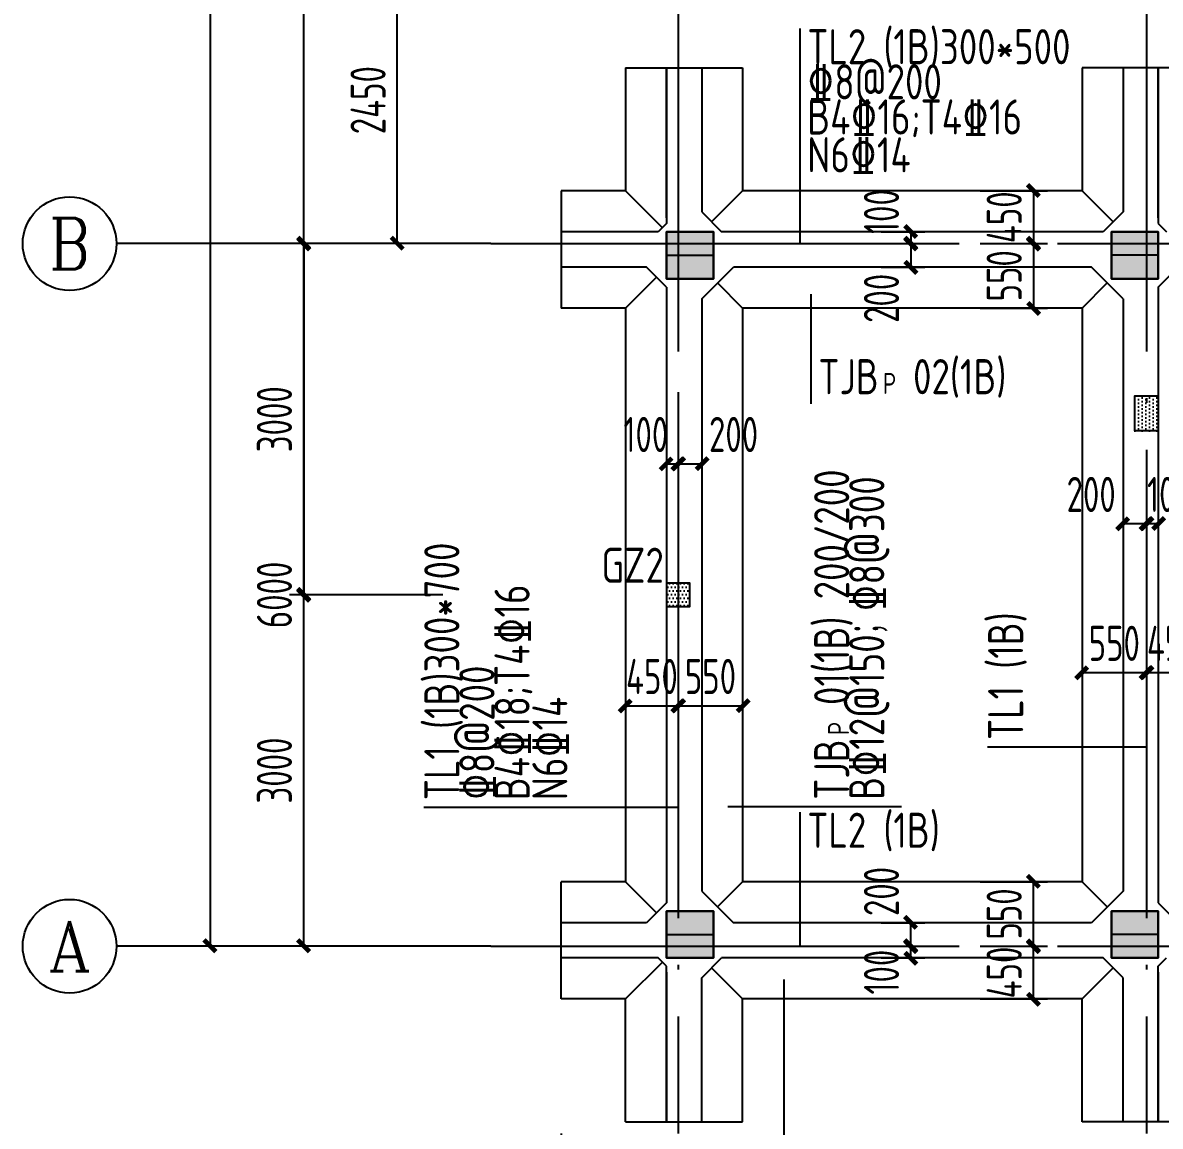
# Model space of a CAD drawing. Extents: x -14785 to 4269, y -25586 to -12228.
# Drawn here: x -13548 to -13450.9, y -25317.4 to -25223.2 of the extents above; entities that cross this region are included whole.
import ezdxf
from ezdxf.enums import TextEntityAlignment as Align

# ---------------------------------------------------------------- set-up
doc = ezdxf.new("R2010")
doc.units = 0
doc.header["$LTSCALE"] = 2000
doc.header["$MEASUREMENT"] = 0
doc.linetypes.add('DOTE', pattern=[2.42, 2, -0.2, 0.02, -0.2])
doc.layers.get('0').update_dxf_attribs({"linetype": 'CONTINUOUS'})
doc.layers.get('DEFPOINTS').update_dxf_attribs({"linetype": 'CONTINUOUS'})
for name, color, linetype in [('1500', 4, 'CONTINUOUS'), ('1502', 2, 'CONTINUOUS'), ('708', 2, 'CONTINUOUS'), ('AXIS', 75, 'CONTINUOUS'), ('AXIS_TEXT', 7, 'CONTINUOUS'), ('dim', 7, 'CONTINUOUS'), ('DOTE', 1, 'DOTE'), ('WALL', 2, 'CONTINUOUS'), ('WINDOW', 4, 'CONTINUOUS'), ('构造柱', 6, 'CONTINUOUS')]:
    doc.layers.add(name, color=color, linetype=linetype)
doc.styles.add('_TCH_AXIS', font='COMPLEX', dxfattribs={"bigfont": 'GBCBIG'})
doc.styles.add('COMPLEX', font='COMPLEX')
doc.styles.add('GBHZ', font='gbenor.shx', dxfattribs={"width": 0.8, "bigfont": 'gbcbig.shx'})
doc.dimstyles.new('Y100', dxfattribs={"dimscale": 0, "dimtxt": 3, "dimasz": 0.01, "dimexe": 1.2, "dimexo": 2, "dimgap": 1, "dimtad": 1, "dimdec": 0, "dimlfac": 100, "dimzin": 0, "dimdsep": 46, "dimtxsty": 'GBHZ', "dimblk": 'DX', "dimcen": 0.09, "dimdle": 1, "dimclrd": 7, "dimclre": 7, "dimclrt": 7, "dimadec": 0, "dimazin": 0, "dimtfac": 1, "dimtdec": 0, "dimtix": 1, "dimtmove": 2, "dimatfit": 3, "dimldrblk": 'DX', "dimfxl": 0, "dimtolj": 1, "dimtzin": 0, "dimarcsym": 0})

# ---------------------------------------------------------------- blocks, each defined once
blk = doc.blocks.new('_AXISO')
blk.add_circle((0, 0), 0.5)
at = {"layer": 'AXIS_TEXT', "style": 'COMPLEX', "width": 1.041667}
blk.add_attdef('A', text='', height=0.56, dxfattribs=at).set_placement((-0.25, -0.28), (0.25, -0.28), align=Align.FIT)
blk = doc.blocks.new('DX')
at = {"color": 0, "linetype": 'ByBlock', "const_width": 40}
blk.add_lwpolyline([(-53.8, -51.2), (46.2, 48.8)], dxfattribs=at)
blk = doc.blocks.new('*D70')
at = {"layer": 'DEFPOINTS', "color": 0, "ltscale": 0.0005, "transparency": 16777216}
for p in [(-13524.027, -25242.07), (-13508.027, -25242.07), (-13508.027, -25302.07)]:
    blk.add_point(p, dxfattribs=at)
at = {"layer": 'dim', "color": 7, "lineweight": -2, "ltscale": 0.0005, "transparency": 16777216}
for p, q in [((-13510.027, -25242.07), (-13525.227, -25242.07)), ((-13524.027, -25302.06), (-13524.027, -25242.08)), ((-13510.027, -25302.07), (-13525.227, -25302.07))]:
    blk.add_line(p, q, dxfattribs=at)
at = {"layer": 'dim', "color": 7, "lineweight": -2, "ltscale": 0.0005, "transparency": 16777216, "xscale": 0.01, "yscale": 0.01, "zscale": 0.01}
for p, rotation in [((-13524.027, -25242.07), 90), ((-13524.027, -25302.07), 270)]:
    blk.add_blockref('DX', p, dxfattribs=dict(at, rotation=rotation))
at = {"layer": 'dim', "color": 7, "ltscale": 0.0005, "transparency": 16777216, "insert": (-13526.527, -25272.07), "char_height": 3, "attachment_point": 5, "rotation": 90, "style": 'GBHZ'}
blk.add_mtext('\\A1;6000', dxfattribs=at)
blk = doc.blocks.new('*D71')
at = {"layer": 'DEFPOINTS', "color": 0, "ltscale": 0.0005, "transparency": 16777216}
for p in [(-13524.027, -25152.07), (-13508.027, -25152.07), (-13508.027, -25242.07)]:
    blk.add_point(p, dxfattribs=at)
at = {"layer": 'dim', "color": 7, "lineweight": -2, "ltscale": 0.0005, "transparency": 16777216}
for p, q in [((-13510.027, -25152.07), (-13525.227, -25152.07)), ((-13524.027, -25242.06), (-13524.027, -25152.08)), ((-13510.027, -25242.07), (-13525.227, -25242.07))]:
    blk.add_line(p, q, dxfattribs=at)
at = {"layer": 'dim', "color": 7, "lineweight": -2, "ltscale": 0.0005, "transparency": 16777216, "xscale": 0.01, "yscale": 0.01, "zscale": 0.01}
for p, rotation in [((-13524.027, -25152.07), 90), ((-13524.027, -25242.07), 270)]:
    blk.add_blockref('DX', p, dxfattribs=dict(at, rotation=rotation))
at = {"layer": 'dim', "color": 7, "ltscale": 0.0005, "transparency": 16777216, "insert": (-13526.527, -25197.07), "char_height": 3, "attachment_point": 5, "rotation": 90, "style": 'GBHZ'}
blk.add_mtext('\\A1;9000', dxfattribs=at)
blk = doc.blocks.new('*D73')
at = {"layer": 'DEFPOINTS', "color": 0, "ltscale": 0.0005, "transparency": 16777216}
for p in [(-13508.027, -25082.07), (-13532.027, -25302.07), (-13508.027, -25302.07)]:
    blk.add_point(p, dxfattribs=at)
at = {"layer": 'dim', "color": 7, "lineweight": -2, "ltscale": 0.0005, "transparency": 16777216}
for p, q in [((-13510.027, -25082.07), (-13533.227, -25082.07)), ((-13532.027, -25082.08), (-13532.027, -25302.06)), ((-13510.027, -25302.07), (-13533.227, -25302.07))]:
    blk.add_line(p, q, dxfattribs=at)
at = {"layer": 'dim', "color": 7, "lineweight": -2, "ltscale": 0.0005, "transparency": 16777216, "xscale": 0.01, "yscale": 0.01, "zscale": 0.01}
for p, rotation in [((-13532.027, -25082.07), 90), ((-13532.027, -25302.07), 270)]:
    blk.add_blockref('DX', p, dxfattribs=dict(at, rotation=rotation))
at = {"layer": 'dim', "color": 7, "ltscale": 0.0005, "transparency": 16777216, "insert": (-13534.527, -25192.07), "char_height": 3, "attachment_point": 5, "rotation": 90, "style": 'GBHZ'}
blk.add_mtext('\\A1;22000', dxfattribs=at)
blk = doc.blocks.new('*D84')
at = {"layer": 'DEFPOINTS', "color": 0, "ltscale": 0.0005, "transparency": 16777216}
for p in [(-13516.027, -25217.57), (-13508.027, -25217.57), (-13508.027, -25242.07)]:
    blk.add_point(p, dxfattribs=at)
at = {"layer": 'dim', "color": 7, "lineweight": -2, "ltscale": 0.0005, "transparency": 16777216}
for p, q in [((-13510.027, -25217.57), (-13517.227, -25217.57)), ((-13516.027, -25242.06), (-13516.027, -25217.58)), ((-13510.027, -25242.07), (-13517.227, -25242.07))]:
    blk.add_line(p, q, dxfattribs=at)
at = {"layer": 'dim', "color": 7, "lineweight": -2, "ltscale": 0.0005, "transparency": 16777216, "xscale": 0.01, "yscale": 0.01, "zscale": 0.01}
for p, rotation in [((-13516.027, -25217.57), 90), ((-13516.027, -25242.07), 270)]:
    blk.add_blockref('DX', p, dxfattribs=dict(at, rotation=rotation))
at = {"layer": 'dim', "color": 7, "ltscale": 0.0005, "transparency": 16777216, "insert": (-13518.527, -25229.82), "char_height": 3, "attachment_point": 5, "rotation": 90, "style": 'GBHZ'}
blk.add_mtext('\\A1;2450', dxfattribs=at)
blk = doc.blocks.new('*D96')
at = {"layer": 'DEFPOINTS', "color": 0, "ltscale": 0.0005, "transparency": 16777216}
for p in [(-13502.027, -25316.07), (-13492.027, -25318.07), (-13492.027, -25334.07)]:
    blk.add_point(p, dxfattribs=at)
at = {"layer": 'dim', "color": 7, "lineweight": -2, "ltscale": 0.0005, "transparency": 16777216}
for p, q in [((-13502.027, -25318.07), (-13502.027, -25335.27)), ((-13492.027, -25320.07), (-13492.027, -25335.27)), ((-13502.017, -25334.07), (-13492.037, -25334.07))]:
    blk.add_line(p, q, dxfattribs=at)
at = {"layer": 'dim', "color": 7, "lineweight": -2, "ltscale": 0.0005, "transparency": 16777216, "xscale": 0.01, "yscale": 0.01, "zscale": 0.01, "rotation": 180}
blk.add_blockref('DX', (-13502.027, -25334.07), dxfattribs=at)
at = {"layer": 'dim', "color": 7, "lineweight": -2, "ltscale": 0.0005, "transparency": 16777216, "xscale": 0.01, "yscale": 0.01, "zscale": 0.01}
blk.add_blockref('DX', (-13492.027, -25334.07), dxfattribs=at)
at = {"layer": 'dim', "color": 7, "ltscale": 0.0005, "transparency": 16777216, "insert": (-13497.027, -25331.57), "char_height": 3, "attachment_point": 5, "style": 'GBHZ'}
blk.add_mtext('\\A1;1000', dxfattribs=at)
blk = doc.blocks.new('*D97')
at = {"layer": 'DEFPOINTS', "color": 0, "ltscale": 0.0005, "transparency": 16777216}
for p in [(-13442.027, -25316.07), (-13452.027, -25318.07), (-13452.027, -25334.07)]:
    blk.add_point(p, dxfattribs=at)
at = {"layer": 'dim', "color": 7, "lineweight": -2, "ltscale": 0.0005, "transparency": 16777216}
for p, q in [((-13442.027, -25318.07), (-13442.027, -25335.27)), ((-13452.027, -25320.07), (-13452.027, -25335.27)), ((-13442.037, -25334.07), (-13452.017, -25334.07))]:
    blk.add_line(p, q, dxfattribs=at)
at = {"layer": 'dim', "color": 7, "lineweight": -2, "ltscale": 0.0005, "transparency": 16777216, "xscale": 0.01, "yscale": 0.01, "zscale": 0.01, "rotation": 180}
blk.add_blockref('DX', (-13452.027, -25334.07), dxfattribs=at)
at = {"layer": 'dim', "color": 7, "lineweight": -2, "ltscale": 0.0005, "transparency": 16777216, "xscale": 0.01, "yscale": 0.01, "zscale": 0.01}
blk.add_blockref('DX', (-13442.027, -25334.07), dxfattribs=at)
at = {"layer": 'dim', "color": 7, "ltscale": 0.0005, "transparency": 16777216, "insert": (-13447.027, -25331.57), "char_height": 3, "attachment_point": 5, "style": 'GBHZ'}
blk.add_mtext('\\A1;1000', dxfattribs=at)
blk = doc.blocks.new('*D106')
at = {"layer": 'DEFPOINTS', "color": 0, "ltscale": 0.0005, "transparency": 16777216}
for p in [(-13496.527, -25273.428), (-13492.027, -25273.428), (-13492.027, -25281.536)]:
    blk.add_point(p, dxfattribs=at)
at = {"layer": 'dim', "color": 7, "lineweight": -2, "ltscale": 0.0005, "transparency": 16777216}
for p, q in [((-13496.527, -25275.428), (-13496.527, -25282.736)), ((-13492.027, -25275.428), (-13492.027, -25282.736)), ((-13496.537, -25281.536), (-13496.547, -25281.536)), ((-13496.527, -25281.536), (-13492.027, -25281.536)), ((-13492.017, -25281.536), (-13492.007, -25281.536))]:
    blk.add_line(p, q, dxfattribs=at)
at = {"layer": 'dim', "color": 7, "lineweight": -2, "ltscale": 0.0005, "transparency": 16777216, "xscale": 0.01, "yscale": 0.01, "zscale": 0.01}
blk.add_blockref('DX', (-13496.527, -25281.536), dxfattribs=at)
at = {"layer": 'dim', "color": 7, "lineweight": -2, "ltscale": 0.0005, "transparency": 16777216, "xscale": 0.01, "yscale": 0.01, "zscale": 0.01, "rotation": 180}
blk.add_blockref('DX', (-13492.027, -25281.536), dxfattribs=at)
at = {"layer": 'dim', "color": 7, "ltscale": 0.0005, "transparency": 16777216, "insert": (-13494.277, -25279.036), "char_height": 3, "attachment_point": 5, "style": 'GBHZ'}
blk.add_mtext('\\A1;450', dxfattribs=at)
blk = doc.blocks.new('*D107')
at = {"layer": 'DEFPOINTS', "color": 0, "ltscale": 0.0005, "transparency": 16777216}
for p in [(-13492.027, -25273.428), (-13486.527, -25273.428), (-13486.527, -25281.536)]:
    blk.add_point(p, dxfattribs=at)
at = {"layer": 'dim', "color": 7, "lineweight": -2, "ltscale": 0.0005, "transparency": 16777216}
for p, q in [((-13492.027, -25275.428), (-13492.027, -25282.736)), ((-13486.527, -25275.428), (-13486.527, -25282.736)), ((-13492.037, -25281.536), (-13492.047, -25281.536)), ((-13492.027, -25281.536), (-13486.527, -25281.536)), ((-13486.517, -25281.536), (-13486.507, -25281.536))]:
    blk.add_line(p, q, dxfattribs=at)
at = {"layer": 'dim', "color": 7, "lineweight": -2, "ltscale": 0.0005, "transparency": 16777216, "xscale": 0.01, "yscale": 0.01, "zscale": 0.01}
blk.add_blockref('DX', (-13492.027, -25281.536), dxfattribs=at)
at = {"layer": 'dim', "color": 7, "lineweight": -2, "ltscale": 0.0005, "transparency": 16777216, "xscale": 0.01, "yscale": 0.01, "zscale": 0.01, "rotation": 180}
blk.add_blockref('DX', (-13486.527, -25281.536), dxfattribs=at)
at = {"layer": 'dim', "color": 7, "ltscale": 0.0005, "transparency": 16777216, "insert": (-13489.277, -25279.036), "char_height": 3, "attachment_point": 5, "style": 'GBHZ'}
blk.add_mtext('\\A1;550', dxfattribs=at)
blk = doc.blocks.new('*D108')
at = {"layer": 'DEFPOINTS', "color": 0, "ltscale": 0.0005, "transparency": 16777216}
for p in [(-13457.527, -25270.599), (-13452.027, -25270.599), (-13452.027, -25278.706)]:
    blk.add_point(p, dxfattribs=at)
at = {"layer": 'dim', "color": 7, "lineweight": -2, "ltscale": 0.0005, "transparency": 16777216}
for p, q in [((-13457.527, -25272.599), (-13457.527, -25279.906)), ((-13452.027, -25272.599), (-13452.027, -25279.906)), ((-13457.537, -25278.706), (-13457.547, -25278.706)), ((-13457.527, -25278.706), (-13452.027, -25278.706)), ((-13452.017, -25278.706), (-13452.007, -25278.706))]:
    blk.add_line(p, q, dxfattribs=at)
at = {"layer": 'dim', "color": 7, "lineweight": -2, "ltscale": 0.0005, "transparency": 16777216, "xscale": 0.01, "yscale": 0.01, "zscale": 0.01}
blk.add_blockref('DX', (-13457.527, -25278.706), dxfattribs=at)
at = {"layer": 'dim', "color": 7, "lineweight": -2, "ltscale": 0.0005, "transparency": 16777216, "xscale": 0.01, "yscale": 0.01, "zscale": 0.01, "rotation": 180}
blk.add_blockref('DX', (-13452.027, -25278.706), dxfattribs=at)
at = {"layer": 'dim', "color": 7, "ltscale": 0.0005, "transparency": 16777216, "insert": (-13454.777, -25276.206), "char_height": 3, "attachment_point": 5, "style": 'GBHZ'}
blk.add_mtext('\\A1;550', dxfattribs=at)
blk = doc.blocks.new('*D109')
at = {"layer": 'DEFPOINTS', "color": 0, "ltscale": 0.0005, "transparency": 16777216}
for p in [(-13452.027, -25270.599), (-13447.527, -25270.599), (-13447.527, -25278.706)]:
    blk.add_point(p, dxfattribs=at)
at = {"layer": 'dim', "color": 7, "lineweight": -2, "ltscale": 0.0005, "transparency": 16777216}
for p, q in [((-13452.027, -25272.599), (-13452.027, -25279.906)), ((-13447.527, -25272.599), (-13447.527, -25279.906)), ((-13452.037, -25278.706), (-13452.047, -25278.706)), ((-13452.027, -25278.706), (-13447.527, -25278.706)), ((-13447.517, -25278.706), (-13447.507, -25278.706))]:
    blk.add_line(p, q, dxfattribs=at)
at = {"layer": 'dim', "color": 7, "lineweight": -2, "ltscale": 0.0005, "transparency": 16777216, "xscale": 0.01, "yscale": 0.01, "zscale": 0.01}
blk.add_blockref('DX', (-13452.027, -25278.706), dxfattribs=at)
at = {"layer": 'dim', "color": 7, "lineweight": -2, "ltscale": 0.0005, "transparency": 16777216, "xscale": 0.01, "yscale": 0.01, "zscale": 0.01, "rotation": 180}
blk.add_blockref('DX', (-13447.527, -25278.706), dxfattribs=at)
at = {"layer": 'dim', "color": 7, "ltscale": 0.0005, "transparency": 16777216, "insert": (-13449.777, -25276.206), "char_height": 3, "attachment_point": 5, "style": 'GBHZ'}
blk.add_mtext('\\A1;450', dxfattribs=at)
blk = doc.blocks.new('*D110')
at = {"layer": 'DEFPOINTS', "color": 0, "ltscale": 0.0005, "transparency": 16777216}
for p in [(-13493.027, -25252.762), (-13492.027, -25252.762), (-13492.027, -25260.87)]:
    blk.add_point(p, dxfattribs=at)
at = {"layer": 'dim', "color": 7, "lineweight": -2, "ltscale": 0.0005, "transparency": 16777216}
for p, q in [((-13493.027, -25254.762), (-13493.027, -25262.07)), ((-13492.027, -25254.762), (-13492.027, -25262.07)), ((-13493.037, -25260.87), (-13493.047, -25260.87)), ((-13493.027, -25260.87), (-13492.027, -25260.87)), ((-13492.017, -25260.87), (-13492.007, -25260.87))]:
    blk.add_line(p, q, dxfattribs=at)
at = {"layer": 'dim', "color": 7, "lineweight": -2, "ltscale": 0.0005, "transparency": 16777216, "xscale": 0.01, "yscale": 0.01, "zscale": 0.01}
blk.add_blockref('DX', (-13493.027, -25260.87), dxfattribs=at)
at = {"layer": 'dim', "color": 7, "lineweight": -2, "ltscale": 0.0005, "transparency": 16777216, "xscale": 0.01, "yscale": 0.01, "zscale": 0.01, "rotation": 180}
blk.add_blockref('DX', (-13492.027, -25260.87), dxfattribs=at)
at = {"layer": 'dim', "color": 7, "ltscale": 0.0005, "transparency": 16777216, "insert": (-13494.794, -25258.37), "char_height": 3, "attachment_point": 5, "style": 'GBHZ'}
blk.add_mtext('\\A1;100', dxfattribs=at)
blk = doc.blocks.new('*D111')
at = {"layer": 'DEFPOINTS', "color": 0, "ltscale": 0.0005, "transparency": 16777216}
for p in [(-13492.027, -25252.762), (-13490.027, -25252.762), (-13490.027, -25260.87)]:
    blk.add_point(p, dxfattribs=at)
at = {"layer": 'dim', "color": 7, "lineweight": -2, "ltscale": 0.0005, "transparency": 16777216}
for p, q in [((-13492.027, -25254.762), (-13492.027, -25262.07)), ((-13490.027, -25254.762), (-13490.027, -25262.07)), ((-13492.037, -25260.87), (-13492.047, -25260.87)), ((-13492.027, -25260.87), (-13490.027, -25260.87)), ((-13490.017, -25260.87), (-13490.007, -25260.87))]:
    blk.add_line(p, q, dxfattribs=at)
at = {"layer": 'dim', "color": 7, "lineweight": -2, "ltscale": 0.0005, "transparency": 16777216, "xscale": 0.01, "yscale": 0.01, "zscale": 0.01}
blk.add_blockref('DX', (-13492.027, -25260.87), dxfattribs=at)
at = {"layer": 'dim', "color": 7, "lineweight": -2, "ltscale": 0.0005, "transparency": 16777216, "xscale": 0.01, "yscale": 0.01, "zscale": 0.01, "rotation": 180}
blk.add_blockref('DX', (-13490.027, -25260.87), dxfattribs=at)
at = {"layer": 'dim', "color": 7, "ltscale": 0.0005, "transparency": 16777216, "insert": (-13487.302, -25258.37), "char_height": 3, "attachment_point": 5, "style": 'GBHZ'}
blk.add_mtext('\\A1;200', dxfattribs=at)
blk = doc.blocks.new('*D112')
at = {"layer": 'DEFPOINTS', "color": 0, "ltscale": 0.0005, "transparency": 16777216}
for p in [(-13452.027, -25257.882), (-13451.027, -25257.882), (-13452.027, -25265.99)]:
    blk.add_point(p, dxfattribs=at)
at = {"layer": 'dim', "color": 7, "lineweight": -2, "ltscale": 0.0005, "transparency": 16777216}
for p, q in [((-13452.027, -25259.882), (-13452.027, -25267.19)), ((-13451.027, -25259.882), (-13451.027, -25267.19)), ((-13452.037, -25265.99), (-13452.047, -25265.99)), ((-13451.027, -25265.99), (-13452.027, -25265.99)), ((-13451.017, -25265.99), (-13451.007, -25265.99))]:
    blk.add_line(p, q, dxfattribs=at)
at = {"layer": 'dim', "color": 7, "lineweight": -2, "ltscale": 0.0005, "transparency": 16777216, "xscale": 0.01, "yscale": 0.01, "zscale": 0.01}
blk.add_blockref('DX', (-13452.027, -25265.99), dxfattribs=at)
at = {"layer": 'dim', "color": 7, "lineweight": -2, "ltscale": 0.0005, "transparency": 16777216, "xscale": 0.01, "yscale": 0.01, "zscale": 0.01, "rotation": 180}
blk.add_blockref('DX', (-13451.027, -25265.99), dxfattribs=at)
at = {"layer": 'dim', "color": 7, "ltscale": 0.0005, "transparency": 16777216, "insert": (-13450.063, -25263.49), "char_height": 3, "attachment_point": 5, "style": 'GBHZ'}
blk.add_mtext('\\A1;100', dxfattribs=at)
blk = doc.blocks.new('*D113')
at = {"layer": 'DEFPOINTS', "color": 0, "ltscale": 0.0005, "transparency": 16777216}
for p in [(-13454.027, -25257.882), (-13452.027, -25257.882), (-13454.027, -25265.99)]:
    blk.add_point(p, dxfattribs=at)
at = {"layer": 'dim', "color": 7, "lineweight": -2, "ltscale": 0.0005, "transparency": 16777216}
for p, q in [((-13454.027, -25259.882), (-13454.027, -25267.19)), ((-13452.027, -25259.882), (-13452.027, -25267.19)), ((-13454.037, -25265.99), (-13454.047, -25265.99)), ((-13452.027, -25265.99), (-13454.027, -25265.99)), ((-13452.017, -25265.99), (-13452.007, -25265.99))]:
    blk.add_line(p, q, dxfattribs=at)
at = {"layer": 'dim', "color": 7, "lineweight": -2, "ltscale": 0.0005, "transparency": 16777216, "xscale": 0.01, "yscale": 0.01, "zscale": 0.01}
blk.add_blockref('DX', (-13454.027, -25265.99), dxfattribs=at)
at = {"layer": 'dim', "color": 7, "lineweight": -2, "ltscale": 0.0005, "transparency": 16777216, "xscale": 0.01, "yscale": 0.01, "zscale": 0.01, "rotation": 180}
blk.add_blockref('DX', (-13452.027, -25265.99), dxfattribs=at)
at = {"layer": 'dim', "color": 7, "ltscale": 0.0005, "transparency": 16777216, "insert": (-13456.753, -25263.49), "char_height": 3, "attachment_point": 5, "style": 'GBHZ'}
blk.add_mtext('\\A1;200', dxfattribs=at)
blk = doc.blocks.new('*D114')
at = {"layer": 'DEFPOINTS', "color": 0, "ltscale": 0.0005, "transparency": 16777216}
for p in [(-13476.691, -25302.07), (-13472.166, -25302.07), (-13476.691, -25303.07)]:
    blk.add_point(p, dxfattribs=at)
at = {"layer": 'dim', "color": 7, "lineweight": -2, "ltscale": 0.0005, "transparency": 16777216}
for p, q in [((-13474.691, -25302.07), (-13470.966, -25302.07)), ((-13472.166, -25302.06), (-13472.166, -25302.05)), ((-13472.166, -25303.07), (-13472.166, -25302.07)), ((-13474.691, -25303.07), (-13470.966, -25303.07)), ((-13472.166, -25303.08), (-13472.166, -25303.09))]:
    blk.add_line(p, q, dxfattribs=at)
at = {"layer": 'dim', "color": 7, "lineweight": -2, "ltscale": 0.0005, "transparency": 16777216, "xscale": 0.01, "yscale": 0.01, "zscale": 0.01}
for p, rotation in [((-13472.166, -25302.07), 270), ((-13472.166, -25303.07), 90)]:
    blk.add_blockref('DX', p, dxfattribs=dict(at, rotation=rotation))
at = {"layer": 'dim', "color": 7, "ltscale": 0.0005, "transparency": 16777216, "insert": (-13474.666, -25304.283), "char_height": 3, "attachment_point": 5, "rotation": 90, "style": 'GBHZ'}
blk.add_mtext('\\A1;100', dxfattribs=at)
blk = doc.blocks.new('*D115')
at = {"layer": 'DEFPOINTS', "color": 0, "ltscale": 0.0005, "transparency": 16777216}
for p in [(-13476.691, -25300.07), (-13472.166, -25300.07), (-13476.691, -25302.07)]:
    blk.add_point(p, dxfattribs=at)
at = {"layer": 'dim', "color": 7, "lineweight": -2, "ltscale": 0.0005, "transparency": 16777216}
for p, q in [((-13474.691, -25300.07), (-13470.966, -25300.07)), ((-13472.166, -25300.06), (-13472.166, -25300.05)), ((-13472.166, -25302.07), (-13472.166, -25300.07)), ((-13474.691, -25302.07), (-13470.966, -25302.07)), ((-13472.166, -25302.08), (-13472.166, -25302.09))]:
    blk.add_line(p, q, dxfattribs=at)
at = {"layer": 'dim', "color": 7, "lineweight": -2, "ltscale": 0.0005, "transparency": 16777216, "xscale": 0.01, "yscale": 0.01, "zscale": 0.01}
for p, rotation in [((-13472.166, -25300.07), 270), ((-13472.166, -25302.07), 90)]:
    blk.add_blockref('DX', p, dxfattribs=dict(at, rotation=rotation))
at = {"layer": 'dim', "color": 7, "ltscale": 0.0005, "transparency": 16777216, "insert": (-13474.666, -25297.396), "char_height": 3, "attachment_point": 5, "rotation": 90, "style": 'GBHZ'}
blk.add_mtext('\\A1;200', dxfattribs=at)
blk = doc.blocks.new('*D116')
at = {"layer": 'DEFPOINTS', "color": 0, "ltscale": 0.0005, "transparency": 16777216}
for p in [(-13468.234, -25302.07), (-13461.681, -25302.07), (-13468.234, -25306.57)]:
    blk.add_point(p, dxfattribs=at)
at = {"layer": 'dim', "color": 7, "lineweight": -2, "ltscale": 0.0005, "transparency": 16777216}
for p, q in [((-13466.234, -25302.07), (-13460.481, -25302.07)), ((-13461.681, -25302.06), (-13461.681, -25302.05)), ((-13461.681, -25306.57), (-13461.681, -25302.07)), ((-13466.234, -25306.57), (-13460.481, -25306.57)), ((-13461.681, -25306.58), (-13461.681, -25306.59))]:
    blk.add_line(p, q, dxfattribs=at)
at = {"layer": 'dim', "color": 7, "lineweight": -2, "ltscale": 0.0005, "transparency": 16777216, "xscale": 0.01, "yscale": 0.01, "zscale": 0.01}
for p, rotation in [((-13461.681, -25302.07), 270), ((-13461.681, -25306.57), 90)]:
    blk.add_blockref('DX', p, dxfattribs=dict(at, rotation=rotation))
at = {"layer": 'dim', "color": 7, "ltscale": 0.0005, "transparency": 16777216, "insert": (-13464.181, -25304.32), "char_height": 3, "attachment_point": 5, "rotation": 90, "style": 'GBHZ'}
blk.add_mtext('\\A1;450', dxfattribs=at)
blk = doc.blocks.new('*D117')
at = {"layer": 'DEFPOINTS', "color": 0, "ltscale": 0.0005, "transparency": 16777216}
for p in [(-13468.234, -25296.57), (-13461.681, -25296.57), (-13468.234, -25302.07)]:
    blk.add_point(p, dxfattribs=at)
at = {"layer": 'dim', "color": 7, "lineweight": -2, "ltscale": 0.0005, "transparency": 16777216}
for p, q in [((-13466.234, -25296.57), (-13460.481, -25296.57)), ((-13461.681, -25296.56), (-13461.681, -25296.55)), ((-13461.681, -25302.07), (-13461.681, -25296.57)), ((-13466.234, -25302.07), (-13460.481, -25302.07)), ((-13461.681, -25302.08), (-13461.681, -25302.09))]:
    blk.add_line(p, q, dxfattribs=at)
at = {"layer": 'dim', "color": 7, "lineweight": -2, "ltscale": 0.0005, "transparency": 16777216, "xscale": 0.01, "yscale": 0.01, "zscale": 0.01}
for p, rotation in [((-13461.681, -25296.57), 270), ((-13461.681, -25302.07), 90)]:
    blk.add_blockref('DX', p, dxfattribs=dict(at, rotation=rotation))
at = {"layer": 'dim', "color": 7, "ltscale": 0.0005, "transparency": 16777216, "insert": (-13464.181, -25299.32), "char_height": 3, "attachment_point": 5, "rotation": 90, "style": 'GBHZ'}
blk.add_mtext('\\A1;550', dxfattribs=at)
blk = doc.blocks.new('*D118')
at = {"layer": 'DEFPOINTS', "color": 0, "ltscale": 0.0005, "transparency": 16777216}
for p in [(-13476.691, -25241.07), (-13476.691, -25242.07), (-13472.166, -25242.07)]:
    blk.add_point(p, dxfattribs=at)
at = {"layer": 'dim', "color": 7, "lineweight": -2, "ltscale": 0.0005, "transparency": 16777216}
for p, q in [((-13474.691, -25241.07), (-13470.966, -25241.07)), ((-13472.166, -25241.06), (-13472.166, -25241.05)), ((-13472.166, -25241.07), (-13472.166, -25242.07)), ((-13474.691, -25242.07), (-13470.966, -25242.07)), ((-13472.166, -25242.08), (-13472.166, -25242.09))]:
    blk.add_line(p, q, dxfattribs=at)
at = {"layer": 'dim', "color": 7, "lineweight": -2, "ltscale": 0.0005, "transparency": 16777216, "xscale": 0.01, "yscale": 0.01, "zscale": 0.01}
for p, rotation in [((-13472.166, -25241.07), 270), ((-13472.166, -25242.07), 90)]:
    blk.add_blockref('DX', p, dxfattribs=dict(at, rotation=rotation))
at = {"layer": 'dim', "color": 7, "ltscale": 0.0005, "transparency": 16777216, "insert": (-13474.666, -25239.33), "char_height": 3, "attachment_point": 5, "rotation": 90, "style": 'GBHZ'}
blk.add_mtext('\\A1;100', dxfattribs=at)
blk = doc.blocks.new('*D119')
at = {"layer": 'DEFPOINTS', "color": 0, "ltscale": 0.0005, "transparency": 16777216}
for p in [(-13476.691, -25242.07), (-13476.691, -25244.07), (-13472.166, -25244.07)]:
    blk.add_point(p, dxfattribs=at)
at = {"layer": 'dim', "color": 7, "lineweight": -2, "ltscale": 0.0005, "transparency": 16777216}
for p, q in [((-13474.691, -25242.07), (-13470.966, -25242.07)), ((-13472.166, -25242.06), (-13472.166, -25242.05)), ((-13472.166, -25242.07), (-13472.166, -25244.07)), ((-13474.691, -25244.07), (-13470.966, -25244.07)), ((-13472.166, -25244.08), (-13472.166, -25244.09))]:
    blk.add_line(p, q, dxfattribs=at)
at = {"layer": 'dim', "color": 7, "lineweight": -2, "ltscale": 0.0005, "transparency": 16777216, "xscale": 0.01, "yscale": 0.01, "zscale": 0.01}
for p, rotation in [((-13472.166, -25242.07), 270), ((-13472.166, -25244.07), 90)]:
    blk.add_blockref('DX', p, dxfattribs=dict(at, rotation=rotation))
at = {"layer": 'dim', "color": 7, "ltscale": 0.0005, "transparency": 16777216, "insert": (-13474.666, -25246.743), "char_height": 3, "attachment_point": 5, "rotation": 90, "style": 'GBHZ'}
blk.add_mtext('\\A1;200', dxfattribs=at)
blk = doc.blocks.new('*D120')
at = {"layer": 'DEFPOINTS', "color": 0, "ltscale": 0.0005, "transparency": 16777216}
for p in [(-13468.234, -25237.57), (-13468.234, -25242.07), (-13461.681, -25242.07)]:
    blk.add_point(p, dxfattribs=at)
at = {"layer": 'dim', "color": 7, "lineweight": -2, "ltscale": 0.0005, "transparency": 16777216}
for p, q in [((-13466.234, -25237.57), (-13460.481, -25237.57)), ((-13461.681, -25237.56), (-13461.681, -25237.55)), ((-13461.681, -25237.57), (-13461.681, -25242.07)), ((-13466.234, -25242.07), (-13460.481, -25242.07)), ((-13461.681, -25242.08), (-13461.681, -25242.09))]:
    blk.add_line(p, q, dxfattribs=at)
at = {"layer": 'dim', "color": 7, "lineweight": -2, "ltscale": 0.0005, "transparency": 16777216, "xscale": 0.01, "yscale": 0.01, "zscale": 0.01}
for p, rotation in [((-13461.681, -25237.57), 270), ((-13461.681, -25242.07), 90)]:
    blk.add_blockref('DX', p, dxfattribs=dict(at, rotation=rotation))
at = {"layer": 'dim', "color": 7, "ltscale": 0.0005, "transparency": 16777216, "insert": (-13464.181, -25239.82), "char_height": 3, "attachment_point": 5, "rotation": 90, "style": 'GBHZ'}
blk.add_mtext('\\A1;450', dxfattribs=at)
blk = doc.blocks.new('*D121')
at = {"layer": 'DEFPOINTS', "color": 0, "ltscale": 0.0005, "transparency": 16777216}
for p in [(-13468.234, -25242.07), (-13468.234, -25247.57), (-13461.681, -25247.57)]:
    blk.add_point(p, dxfattribs=at)
at = {"layer": 'dim', "color": 7, "lineweight": -2, "ltscale": 0.0005, "transparency": 16777216}
for p, q in [((-13466.234, -25242.07), (-13460.481, -25242.07)), ((-13461.681, -25242.06), (-13461.681, -25242.05)), ((-13461.681, -25242.07), (-13461.681, -25247.57)), ((-13466.234, -25247.57), (-13460.481, -25247.57)), ((-13461.681, -25247.58), (-13461.681, -25247.59))]:
    blk.add_line(p, q, dxfattribs=at)
at = {"layer": 'dim', "color": 7, "lineweight": -2, "ltscale": 0.0005, "transparency": 16777216, "xscale": 0.01, "yscale": 0.01, "zscale": 0.01}
for p, rotation in [((-13461.681, -25242.07), 270), ((-13461.681, -25247.57), 90)]:
    blk.add_blockref('DX', p, dxfattribs=dict(at, rotation=rotation))
at = {"layer": 'dim', "color": 7, "ltscale": 0.0005, "transparency": 16777216, "insert": (-13464.181, -25244.82), "char_height": 3, "attachment_point": 5, "rotation": 90, "style": 'GBHZ'}
blk.add_mtext('\\A1;550', dxfattribs=at)
blk = doc.blocks.new('*D212')
at = {"layer": 'dim', "color": 7, "lineweight": -2, "ltscale": 0.0005, "transparency": 16777216}
for p, q in [((-13434.027, -25242.07), (-13426.827, -25242.07)), ((-13428.027, -25242.08), (-13428.027, -25255.06)), ((-13449.027, -25255.07), (-13426.827, -25255.07))]:
    blk.add_line(p, q, dxfattribs=at)
at = {"layer": 'dim', "color": 0, "ltscale": 0.0005, "transparency": 16777216}
for p in [(-13436.027, -25242.07), (-13451.027, -25255.07), (-13428.027, -25255.07)]:
    blk.add_point(p, dxfattribs=at)
at = {"layer": 'dim', "color": 7, "lineweight": -2, "ltscale": 0.0005, "transparency": 16777216, "xscale": 0.01, "yscale": 0.01, "zscale": 0.01}
for p, rotation in [((-13428.027, -25242.07), 90), ((-13428.027, -25255.07), 270)]:
    blk.add_blockref('DX', p, dxfattribs=dict(at, rotation=rotation))
at = {"layer": 'dim', "color": 7, "ltscale": 0.0005, "transparency": 16777216, "insert": (-13430.527, -25248.57), "char_height": 3, "attachment_point": 5, "rotation": 90, "style": 'GBHZ'}
blk.add_mtext('\\A1;1300', dxfattribs=at)
blk = doc.blocks.new('*D213')
at = {"layer": 'DEFPOINTS', "color": 0, "ltscale": 0.0005, "transparency": 16777216}
for p in [(-13508.027, -25242.07), (-13524.027, -25272.07), (-13510.127, -25272.07)]:
    blk.add_point(p, dxfattribs=at)
at = {"layer": 'dim', "color": 7, "lineweight": -2, "ltscale": 0.0005, "transparency": 16777216}
for p, q in [((-13510.027, -25242.07), (-13525.227, -25242.07)), ((-13524.027, -25242.08), (-13524.027, -25272.06)), ((-13512.127, -25272.07), (-13525.227, -25272.07))]:
    blk.add_line(p, q, dxfattribs=at)
at = {"layer": 'dim', "color": 7, "lineweight": -2, "ltscale": 0.0005, "transparency": 16777216, "xscale": 0.01, "yscale": 0.01, "zscale": 0.01}
for p, rotation in [((-13524.027, -25242.07), 90), ((-13524.027, -25272.07), 270)]:
    blk.add_blockref('DX', p, dxfattribs=dict(at, rotation=rotation))
at = {"layer": 'dim', "color": 7, "ltscale": 0.0005, "transparency": 16777216, "insert": (-13526.527, -25257.07), "char_height": 3, "attachment_point": 5, "rotation": 90, "style": 'GBHZ'}
blk.add_mtext('\\A1;3000', dxfattribs=at)
blk = doc.blocks.new('*D214')
at = {"layer": 'DEFPOINTS', "color": 0, "ltscale": 0.0005, "transparency": 16777216}
for p in [(-13524.027, -25272.07), (-13510.127, -25272.07), (-13508.027, -25302.07)]:
    blk.add_point(p, dxfattribs=at)
at = {"layer": 'dim', "color": 7, "lineweight": -2, "ltscale": 0.0005, "transparency": 16777216}
for p, q in [((-13512.127, -25272.07), (-13525.227, -25272.07)), ((-13524.027, -25302.06), (-13524.027, -25272.08)), ((-13510.027, -25302.07), (-13525.227, -25302.07))]:
    blk.add_line(p, q, dxfattribs=at)
at = {"layer": 'dim', "color": 7, "lineweight": -2, "ltscale": 0.0005, "transparency": 16777216, "xscale": 0.01, "yscale": 0.01, "zscale": 0.01}
for p, rotation in [((-13524.027, -25272.07), 90), ((-13524.027, -25302.07), 270)]:
    blk.add_blockref('DX', p, dxfattribs=dict(at, rotation=rotation))
at = {"layer": 'dim', "color": 7, "ltscale": 0.0005, "transparency": 16777216, "insert": (-13526.527, -25287.07), "char_height": 3, "attachment_point": 5, "rotation": 90, "style": 'GBHZ'}
blk.add_mtext('\\A1;3000', dxfattribs=at)

msp = doc.modelspace()

# ---------------------------------------------------------------- hatches: boundary and pattern name
at = {"layer": '构造柱', "linetype": 'ByBlock'}
h = msp.add_hatch(dxfattribs=at)
h.set_pattern_fill('DOTS', color=256, scale=5, angle=90, style=0)
h.set_pattern_definition([(90, (-37732.0762, -12884.1402), (-0.3125, 0.15625), [0, -0.3125])])
h.paths.add_polyline_path([(-13453.027, -25255.07), (-13453.027, -25258.07), (-13451.027, -25258.07), (-13451.027, -25255.07)])
h = msp.add_hatch(dxfattribs=at)
h.set_pattern_fill('DOTS', color=256, scale=5, style=0)
h.set_pattern_definition([(0, (-3031.99024, -10045.77957), (0.15625, 0.3125), [0, -0.3125])])
h.paths.add_polyline_path([(-13491.027, -25271.07), (-13493.027, -25271.07), (-13493.027, -25273.07), (-13491.027, -25273.07)])

# ---------------------------------------------------------------- linework, layer by layer
at = {"layer": '1500'}
for p, q in [((-13496.527, -25227.07), (-13486.527, -25227.07)), ((-13496.527, -25227.07), (-13496.527, -25237.57)), ((-13493.027, -25239.863), (-13493.027, -25227.07)), ((-13493.027, -25227.07), (-13493.027, -25240.363)), ((-13490.027, -25227.07), (-13490.027, -25239.363)), ((-13486.527, -25227.07), (-13486.527, -25237.57)), ((-13447.527, -25227.07), (-13457.527, -25227.07)), ((-13457.527, -25227.07), (-13457.527, -25237.57)), ((-13454.027, -25227.07), (-13454.027, -25239.363)), ((-13451.027, -25239.863), (-13451.027, -25227.07)), ((-13451.027, -25227.07), (-13451.027, -25240.363)), ((-13502.027, -25237.57), (-13502.027, -25247.57)), ((-13496.527, -25237.57), (-13502.027, -25237.57)), ((-13493.381, -25240.716), (-13496.527, -25237.57)), ((-13486.527, -25237.57), (-13489.174, -25240.216)), ((-13457.527, -25237.57), (-13486.527, -25237.57)), ((-13457.527, -25237.57), (-13454.881, -25240.216)), ((-13490.027, -25239.363), (-13488.32, -25241.07)), ((-13454.027, -25239.363), (-13455.734, -25241.07)), ((-13493.027, -25240.363), (-13493.734, -25241.07)), ((-13451.027, -25240.363), (-13450.32, -25241.07)), ((-13493.734, -25241.07), (-13502.027, -25241.07)), ((-13455.734, -25241.07), (-13488.32, -25241.07)), ((-13494.734, -25244.07), (-13502.027, -25244.07)), ((-13493.027, -25245.777), (-13494.734, -25244.07)), ((-13490.027, -25246.777), (-13487.32, -25244.07)), ((-13456.734, -25244.07), (-13487.32, -25244.07)), ((-13454.027, -25246.777), (-13456.734, -25244.07)), ((-13451.027, -25245.777), (-13449.32, -25244.07)), ((-13496.527, -25247.57), (-13493.881, -25244.923)), ((-13486.527, -25247.57), (-13488.674, -25245.423)), ((-13457.527, -25247.57), (-13455.381, -25245.423)), ((-13493.027, -25245.777), (-13493.027, -25298.363)), ((-13451.027, -25245.777), (-13451.027, -25298.363)), ((-13490.027, -25246.777), (-13490.027, -25297.363)), ((-13454.027, -25246.777), (-13454.027, -25297.363)), ((-13496.527, -25247.57), (-13502.027, -25247.57)), ((-13496.527, -25247.57), (-13496.527, -25296.57)), ((-13486.527, -25247.57), (-13486.527, -25296.57)), ((-13457.527, -25247.57), (-13486.527, -25247.57)), ((-13457.527, -25247.57), (-13457.527, -25296.57)), ((-13502.027, -25306.57), (-13502.027, -25296.57)), ((-13496.527, -25296.57), (-13502.027, -25296.57)), ((-13496.527, -25296.57), (-13493.881, -25299.216)), ((-13486.527, -25296.57), (-13488.674, -25298.716)), ((-13457.527, -25296.57), (-13486.527, -25296.57)), ((-13457.527, -25296.57), (-13455.381, -25298.716)), ((-13490.027, -25297.363), (-13487.32, -25300.07)), ((-13454.027, -25297.363), (-13456.734, -25300.07)), ((-13493.027, -25298.363), (-13494.734, -25300.07)), ((-13451.027, -25298.363), (-13449.32, -25300.07)), ((-13494.734, -25300.07), (-13502.027, -25300.07)), ((-13456.734, -25300.07), (-13487.32, -25300.07)), ((-13493.734, -25303.07), (-13502.027, -25303.07)), ((-13493.381, -25303.423), (-13496.527, -25306.57)), ((-13493.027, -25303.777), (-13493.734, -25303.07)), ((-13493.027, -25317.07), (-13493.027, -25303.777)), ((-13490.027, -25304.777), (-13488.32, -25303.07)), ((-13455.734, -25303.07), (-13488.32, -25303.07)), ((-13454.027, -25304.777), (-13455.734, -25303.07)), ((-13451.027, -25303.777), (-13450.32, -25303.07)), ((-13451.027, -25317.07), (-13451.027, -25303.777)), ((-13493.027, -25304.277), (-13493.027, -25317.07)), ((-13490.027, -25317.07), (-13490.027, -25304.777)), ((-13486.527, -25306.57), (-13489.174, -25303.923)), ((-13457.527, -25306.57), (-13454.881, -25303.923)), ((-13454.027, -25317.07), (-13454.027, -25304.777)), ((-13451.027, -25304.277), (-13451.027, -25317.07)), ((-13496.527, -25306.57), (-13502.027, -25306.57)), ((-13496.527, -25317.07), (-13496.527, -25306.57)), ((-13486.527, -25317.07), (-13486.527, -25306.57)), ((-13457.527, -25306.57), (-13486.527, -25306.57)), ((-13457.527, -25317.07), (-13457.527, -25306.57)), ((-13496.527, -25317.07), (-13486.527, -25317.07)), ((-13447.527, -25317.07), (-13457.527, -25317.07))]:
    msp.add_line(p, q, dxfattribs=at)
at = {"layer": '1502'}
for p, q in [((-13481.622, -25242.07), (-13481.622, -25223.703)), ((-13480.675, -25255.754), (-13480.675, -25246.397)), ((-13452.027, -25285.077), (-13465.609, -25285.077)), ((-13492.027, -25290.218), (-13513.774, -25290.218)), ((-13472.96, -25290.179), (-13487.786, -25290.179)), ((-13481.622, -25302.07), (-13481.622, -25290.619)), ((-13482.99, -25325.595), (-13482.99, -25304.917))]:
    msp.add_line(p, q, dxfattribs=at)
at = {"layer": '708'}
for points in [[(-13493.027, -25241.07), (-13493.027, -25245.07), (-13489.027, -25245.07), (-13489.027, -25241.07), (-13493.027, -25241.07)], [(-13451.027, -25241.07), (-13451.027, -25245.07), (-13455.027, -25245.07), (-13455.027, -25241.07), (-13451.027, -25241.07)], [(-13493.027, -25303.07), (-13493.027, -25299.07), (-13489.027, -25299.07), (-13489.027, -25303.07), (-13493.027, -25303.07)], [(-13451.027, -25303.07), (-13451.027, -25299.07), (-13455.027, -25299.07), (-13455.027, -25303.07), (-13451.027, -25303.07)]]:
    msp.add_lwpolyline(points, dxfattribs=at)
for points in [[(-13493.027, -25241.07), (-13493.027, -25245.07), (-13489.027, -25241.07), (-13489.027, -25245.07)], [(-13451.027, -25241.07), (-13451.027, -25245.07), (-13455.027, -25241.07), (-13455.027, -25245.07)], [(-13493.027, -25303.07), (-13493.027, -25299.07), (-13489.027, -25303.07), (-13489.027, -25299.07)], [(-13451.027, -25303.07), (-13451.027, -25299.07), (-13455.027, -25303.07), (-13455.027, -25299.07)]]:
    msp.add_solid(points, dxfattribs=at)
at = {"layer": 'AXIS', "color": 0}
for p, q in [((-13508.027, -25242.07), (-13540.027, -25242.07)), ((-13508.027, -25302.07), (-13540.027, -25302.07))]:
    msp.add_line(p, q, dxfattribs=at)
at = {"layer": 'DOTE', "linetype": 'DOTE', "ltscale": 0.01}
for p, q in [((-13492.027, -25066.07), (-13492.027, -25318.07)), ((-13452.027, -25066.07), (-13452.027, -25318.07)), ((-13508.027, -25242.07), (-13436.027, -25242.07)), ((-13508.027, -25302.07), (-13436.027, -25302.07))]:
    msp.add_line(p, q, dxfattribs=at)
at = {"layer": 'WALL', "ltscale": 0.0005}
for p, q in [((-13493.027, -25243.07), (-13489.027, -25243.07)), ((-13451.027, -25243.07), (-13455.027, -25243.07)), ((-13493.027, -25301.07), (-13489.027, -25301.07)), ((-13451.027, -25301.07), (-13455.027, -25301.07))]:
    msp.add_line(p, q, dxfattribs=at)
for points in [[(-13493.027, -25241.07), (-13489.027, -25241.07), (-13489.027, -25245.07), (-13493.027, -25245.07)], [(-13489.027, -25245.07), (-13493.027, -25245.07), (-13493.027, -25241.07), (-13489.027, -25241.07)], [(-13451.027, -25241.07), (-13455.027, -25241.07), (-13455.027, -25245.07), (-13451.027, -25245.07)], [(-13455.027, -25245.07), (-13451.027, -25245.07), (-13451.027, -25241.07), (-13455.027, -25241.07)], [(-13493.027, -25303.07), (-13489.027, -25303.07), (-13489.027, -25299.07), (-13493.027, -25299.07)], [(-13489.027, -25299.07), (-13493.027, -25299.07), (-13493.027, -25303.07), (-13489.027, -25303.07)], [(-13451.027, -25303.07), (-13455.027, -25303.07), (-13455.027, -25299.07), (-13451.027, -25299.07)], [(-13455.027, -25299.07), (-13451.027, -25299.07), (-13451.027, -25303.07), (-13455.027, -25303.07)]]:
    msp.add_lwpolyline(points, close=True, dxfattribs=at)
at = {"layer": 'WINDOW'}
msp.add_line((-13451.027, -25245.777), (-13451.027, -25255.07), dxfattribs=at)
at = {"layer": '构造柱', "linetype": 'ByBlock'}
msp.add_lwpolyline([(-13453.027, -25258.07), (-13453.027, -25255.07), (-13451.027, -25255.07), (-13451.027, -25258.07)], close=True, dxfattribs=at)
at = {"layer": '构造柱'}
msp.add_lwpolyline([(-13493.027, -25273.07), (-13491.027, -25273.07), (-13491.027, -25271.07), (-13493.027, -25271.07)], close=True, dxfattribs=at)

# ---------------------------------------------------------------- block references
at = {"layer": 'AXIS', "color": 0}
ref = msp.add_blockref('_AXISO', (-13544.027, -25242.07), dxfattribs=dict(at, xscale=8, yscale=8, zscale=8))
ref.add_attrib('A', 'B', dxfattribs={"layer": 'AXIS_TEXT', "color": 0, "height": 4.353, "style": '_TCH_AXIS'}).set_placement((-13545.789, -25244.246), (-13542.266, -25244.246), align=Align.FIT)
ref = msp.add_blockref('_AXISO', (-13544.027, -25302.07), dxfattribs=dict(at, xscale=8, yscale=8, zscale=8))
ref.add_attrib('A', 'A', dxfattribs={"layer": 'AXIS_TEXT', "color": 0, "height": 4.252, "style": '_TCH_AXIS'}).set_placement((-13545.849, -25304.196), (-13542.205, -25304.196), align=Align.FIT)

# ---------------------------------------------------------------- texts
at = {"layer": '1502', "style": 'GBHZ', "width": 0.9}
for s, height, p in [('TL2 (1B)300*500', 3, (-13481.009, -25226.753)), ('%%1328@200', 3, (-13481.009, -25229.753)), ('TJB  02(1B)', 3, (-13480.063, -25254.93)), ('P', 1.8, (-13474.545, -25254.912)), ('TL2 (1B)', 3, (-13481.009, -25293.669))]:
    msp.add_text(s, height=height, dxfattribs=at).set_placement(p)
for s, height, rotation, p in [('B4%%13216;T4%%13216', 3, 0, (-13481.009, -25232.753)), ('N6%%13214', 3, 0, (-13481.009, -25235.987)), ('TJB  01(1B) 200/200', 3, 90, (-13477.419, -25289.567)), ('B%%13212@150；%%1328@300', 3, 90, (-13474.419, -25289.567)), ('TL1 (1B)300*700', 3, 90, (-13510.724, -25289.606)), ('B4%%13218;T4%%13216', 3, 90, (-13504.724, -25289.606)), ('TL1 (1B)', 3, 90, (-13462.559, -25284.465)), ('%%1328@200', 3, 90, (-13507.724, -25289.606)), ('N6%%13214', 3, 90, (-13501.49, -25289.606)), ('P', 1.8, 90, (-13477.437, -25284.048))]:
    msp.add_text(s, height=height, rotation=rotation, dxfattribs=at).set_placement(p)
at = {"layer": '构造柱', "linetype": 'ByBlock', "style": 'GBHZ', "width": 0.9}
msp.add_text('GZ2', height=3, rotation=0.00001, dxfattribs=at).set_placement((-13498.6, -25271.036))

# ---------------------------------------------------------------- dimensions: what is measured, and where the dimension line sits
at = {"layer": 'dim', "ltscale": 0.0005}
for base, p1, p2, angle, picture, middle in [((-13532.027, -25302.07), (-13508.027, -25082.07), (-13508.027, -25302.07), 90, '*D73', (-13534.527, -25192.07)), ((-13524.027, -25152.07), (-13508.027, -25242.07), (-13508.027, -25152.07), 90, '*D71', (-13526.527, -25197.07)), ((-13516.027, -25217.57), (-13508.027, -25242.07), (-13508.027, -25217.57), 90, '*D84', (-13518.527, -25229.82)), ((-13461.681, -25242.07), (-13468.234, -25237.57), (-13468.234, -25242.07), 270, '*D120', (-13464.181, -25239.82)), ((-13524.027, -25242.07), (-13508.027, -25302.07), (-13508.027, -25242.07), 90, '*D70', (-13526.527, -25272.07)), ((-13524.027, -25272.07), (-13508.027, -25242.07), (-13510.127, -25272.07), 90, '*D213', (-13526.527, -25257.07)), ((-13461.681, -25247.57), (-13468.234, -25242.07), (-13468.234, -25247.57), 270, '*D121', (-13464.181, -25244.82)), ((-13428.027, -25255.07), (-13436.027, -25242.07), (-13451.027, -25255.07), 90, '*D212', (-13430.527, -25248.57)), ((-13524.027, -25272.07), (-13508.027, -25302.07), (-13510.127, -25272.07), 270, '*D214', (-13526.527, -25287.07)), ((-13461.681, -25296.57), (-13468.234, -25302.07), (-13468.234, -25296.57), 90, '*D117', (-13464.181, -25299.32)), ((-13461.681, -25302.07), (-13468.234, -25306.57), (-13468.234, -25302.07), 90, '*D116', (-13464.181, -25304.32)), ((-13452.027, -25334.07), (-13442.027, -25316.07), (-13452.027, -25318.07), 180, '*D97', (-13447.027, -25331.57))]:
    dim = msp.add_linear_dim(base=base, p1=p1, p2=p2, angle=angle, dimstyle='Y100', override={"dimscale": 1}, dxfattribs=at)
    dim.commit()
    dim.dimension.update_dxf_attribs({"geometry": picture, "text_midpoint": middle})
for base, p1, p2, angle, picture, middle in [((-13472.166, -25242.07), (-13476.691, -25241.07), (-13476.691, -25242.07), 270, '*D118', (-13474.666, -25239.33)), ((-13472.166, -25244.07), (-13476.691, -25242.07), (-13476.691, -25244.07), 270, '*D119', (-13474.666, -25246.743)), ((-13454.027, -25265.99), (-13452.027, -25257.882), (-13454.027, -25257.882), 180, '*D113', (-13456.753, -25263.49)), ((-13452.027, -25265.99), (-13451.027, -25257.882), (-13452.027, -25257.882), 180, '*D112', (-13450.063, -25263.49)), ((-13472.166, -25300.07), (-13476.691, -25302.07), (-13476.691, -25300.07), 90, '*D115', (-13474.666, -25297.396)), ((-13472.166, -25302.07), (-13476.691, -25303.07), (-13476.691, -25302.07), 90, '*D114', (-13474.666, -25304.283))]:
    dim = msp.add_linear_dim(base=base, p1=p1, p2=p2, angle=angle, dimstyle='Y100', override={"dimscale": 1}, dxfattribs=at)
    dim.commit()
    dim.dimension.update_dxf_attribs({"geometry": picture, "text_midpoint": middle, "dimtype": 160})
for base, p1, p2, picture, middle in [((-13492.027, -25260.87), (-13493.027, -25252.762), (-13492.027, -25252.762), '*D110', (-13494.794, -25258.37)), ((-13490.027, -25260.87), (-13492.027, -25252.762), (-13490.027, -25252.762), '*D111', (-13487.302, -25258.37))]:
    dim = msp.add_linear_dim(base=base, p1=p1, p2=p2, dimstyle='Y100', override={"dimscale": 1}, dxfattribs=at)
    dim.commit()
    dim.dimension.update_dxf_attribs({"geometry": picture, "text_midpoint": middle, "dimtype": 160})
for base, p1, p2, picture, middle in [((-13452.027, -25278.706), (-13457.527, -25270.599), (-13452.027, -25270.599), '*D108', (-13454.777, -25276.206)), ((-13447.527, -25278.706), (-13452.027, -25270.599), (-13447.527, -25270.599), '*D109', (-13449.777, -25276.206)), ((-13492.027, -25281.536), (-13496.527, -25273.428), (-13492.027, -25273.428), '*D106', (-13494.277, -25279.036)), ((-13486.527, -25281.536), (-13492.027, -25273.428), (-13486.527, -25273.428), '*D107', (-13489.277, -25279.036)), ((-13492.027, -25334.07), (-13502.027, -25316.07), (-13492.027, -25318.07), '*D96', (-13497.027, -25331.57))]:
    dim = msp.add_linear_dim(base=base, p1=p1, p2=p2, dimstyle='Y100', override={"dimscale": 1}, dxfattribs=at)
    dim.commit()
    dim.dimension.update_dxf_attribs({"geometry": picture, "text_midpoint": middle})

doc.saveas('drawing.dxf')
